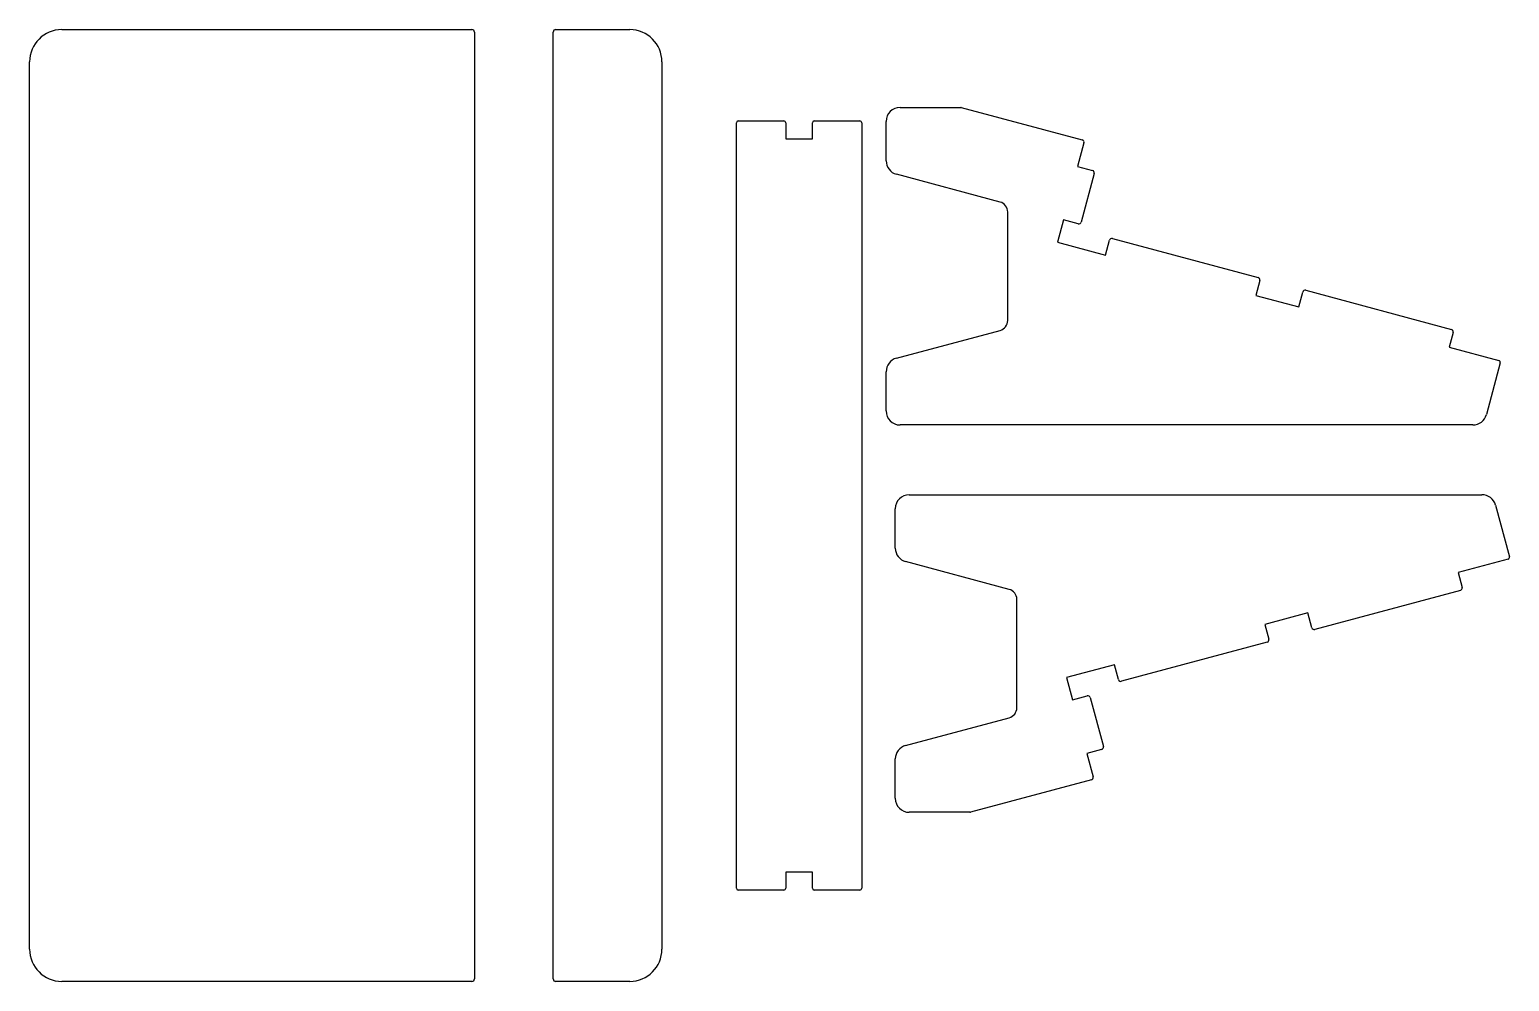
# Model space of a CAD drawing. Extents: x -137 to 107, y -78 to 78.
import ezdxf

# ---------------------------------------------------------------- set-up
doc = ezdxf.new("R2010")
doc.units = 0

msp = doc.modelspace()

# ---------------------------------------------------------------- linework, layer by layer
at = {"layer": '1', "color": 1}
for p, q in [((-131.286, 78.23), (-63.814, 78.23)), ((-50.045, 78.23), (-37.855, 78.23)), ((-63.414, 77.83), (-63.414, 14.777)), ((-50.445, -77.83), (-50.445, 77.83)), ((-136.586, -72.93), (-136.586, 72.93)), ((-32.555, 72.93), (-32.555, -55.028)), ((6.625, 65.436), (16.587, 65.436)), ((16.587, 65.436), (16.587, 65.436)), ((16.69, 65.423), (36.581, 60.093)), ((-20.3, -62.93), (-20.3, 62.93)), ((-20, 63.23), (-12.5, 63.23)), ((-12.2, 62.93), (-12.2, 60.3)), ((-7.8, 60.3), (-7.8, 62.93)), ((-7.5, 63.23), (0, 63.23)), ((0.3, 62.93), (0.3, -24.07)), ((4.325, 56.671), (4.325, 63.136)), ((-12.2, 60.3), (-7.8, 60.3)), ((36.864, 59.603), (35.83, 55.744)), ((23.065, 49.885), (6.029, 54.449)), ((35.83, 55.744), (38.273, 55.089)), ((38.556, 54.6), (36.408, 46.582)), ((24.325, 30.429), (24.325, 48.243)), ((33.474, 46.954), (32.492, 43.289)), ((35.918, 46.3), (33.474, 46.954)), ((41.548, 43.896), (65.503, 37.477)), ((32.492, 43.289), (40.403, 41.169)), ((40.403, 41.169), (41.058, 43.613)), ((65.786, 36.987), (65.131, 34.543)), ((65.131, 34.543), (72.204, 32.648)), ((72.204, 32.648), (72.859, 35.092)), ((73.348, 35.375), (73.349, 35.375)), ((73.349, 35.375), (97.304, 28.956)), ((6.029, 24.222), (23.065, 28.787)), ((97.586, 28.466), (96.932, 26.022)), ((96.932, 26.022), (105.133, 23.825)), ((4.325, 15.535), (4.325, 22)), ((105.345, 23.457), (103.062, 14.94)), ((-63.414, 14.777), (-63.414, -77.83)), ((55.79, 13.235), (6.625, 13.235)), ((100.841, 13.235), (55.79, 13.235)), ((8.125, 1.765), (57.8, 1.765)), ((57.8, 1.765), (102.341, 1.765)), ((104.562, 0.06), (106.845, -8.457)), ((5.825, -7), (5.825, -0.535)), ((24.565, -13.787), (7.529, -9.222)), ((106.633, -8.825), (98.432, -11.022)), ((98.432, -11.022), (99.086, -13.466)), ((98.804, -13.956), (74.849, -20.375)), ((25.825, -33.243), (25.825, -15.429)), ((73.704, -17.648), (66.631, -19.543)), ((74.359, -20.092), (73.704, -17.648)), ((66.631, -19.543), (67.286, -21.987)), ((74.849, -20.375), (74.848, -20.375)), ((0.3, -24.07), (0.3, -62.93)), ((67.003, -22.477), (43.048, -28.896)), ((41.903, -26.169), (33.992, -28.289)), ((42.558, -28.613), (41.903, -26.169)), ((33.992, -28.289), (34.974, -31.954)), ((34.974, -31.954), (37.418, -31.3)), ((37.908, -31.582), (40.056, -39.6)), ((7.529, -39.449), (24.565, -34.885)), ((39.773, -40.089), (37.33, -40.744)), ((37.33, -40.744), (38.364, -44.603)), ((5.825, -48.136), (5.825, -41.671)), ((38.081, -45.093), (18.19, -50.423)), ((18.087, -50.436), (8.125, -50.436)), ((18.087, -50.436), (18.087, -50.436)), ((-32.555, -55.028), (-32.555, -72.93)), ((-7.8, -60.3), (-12.2, -60.3)), ((-12.2, -60.3), (-12.2, -62.93)), ((-7.8, -62.93), (-7.8, -60.3)), ((-12.5, -63.23), (-20, -63.23)), ((0, -63.23), (-7.5, -63.23)), ((-63.814, -78.23), (-131.286, -78.23)), ((-37.855, -78.23), (-50.045, -78.23))]:
    msp.add_line(p, q, dxfattribs=at)
for centre, radius, start, end in [((-131.286, 72.93), 5.3, 90, 180), ((-63.814, 77.83), 0.4, 0, 90), ((-50.045, 77.83), 0.4, 90, 180), ((-37.855, 72.93), 5.3, 0, 90), ((6.625, 63.136), 2.3, 90, 180), ((16.587, 65.036), 0.4, 75.01561, 89.9694), ((-20, 62.93), 0.3, 90, 180), ((-12.5, 62.93), 0.3, 0, 90), ((-7.5, 62.93), 0.3, 90, 180), ((0, 62.93), 0.3, 0, 90), ((36.477, 59.707), 0.4, -15.02213, 75.01339), ((6.625, 56.671), 2.3, -179.99905, -104.99955), ((38.17, 54.703), 0.4, -15.00396, 74.99896), ((22.625, 48.243), 1.7, -0.00141, 74.99726), ((36.022, 46.686), 0.4, -105.00501, -15.00237), ((41.444, 43.509), 0.4, 74.9959, 164.99777), ((65.399, 37.09), 0.4, -15.00396, 74.99777), ((73.245, 34.988), 0.4, 75.03909, 164.99548), ((22.625, 30.429), 1.7, -74.99842, -0.00064), ((97.2, 28.569), 0.4, -15.00398, 74.99875), ((6.625, 22), 2.3, 105.00057, -179.99919), ((105.055, 23.535), 0.3, -15.0046, 75.00025), ((6.625, 15.535), 2.3, 180, -90), ((100.84, 15.535), 2.3, -89.98441, -14.99068), ((8.125, -0.535), 2.3, 90, 180), ((102.34, -0.535), 2.3, 14.99184, 89.9865), ((8.125, -7), 2.3, -179.99998, -105.00003), ((106.555, -8.535), 0.3, -75.0003, 15.00443), ((24.125, -15.429), 1.7, 0.00071, 74.99844), ((98.7, -13.569), 0.4, -74.992, 15.00411), ((74.745, -19.988), 0.4, -164.98409, -75.03902), ((66.899, -22.09), 0.4, -74.99094, 15.00369), ((42.944, -28.509), 0.4, -164.99101, -74.99604), ((37.522, -31.686), 0.4, 15.00887, 105.00515), ((24.125, -33.243), 1.7, -74.99726, 0.00116), ((8.125, -41.671), 2.3, 104.99955, 179.99924), ((39.67, -39.703), 0.4, -74.99101, 15.00396), ((37.977, -44.707), 0.4, -75.01339, 15.02213), ((8.125, -48.136), 2.3, 180, -90), ((18.087, -50.036), 0.4, -89.9694, -75.00382), ((-20, -62.93), 0.3, 180, -90), ((-12.5, -62.93), 0.3, -90, 0), ((-7.5, -62.93), 0.3, 180, -90), ((0, -62.93), 0.3, -90, 0), ((-131.286, -72.93), 5.3, 180, -90), ((-37.855, -72.93), 5.3, -90, 0), ((-63.814, -77.83), 0.4, -90, 0), ((-50.045, -77.83), 0.4, 180, -90)]:
    msp.add_arc(centre, radius, start, end, dxfattribs=at)

doc.saveas('drawing.dxf')
